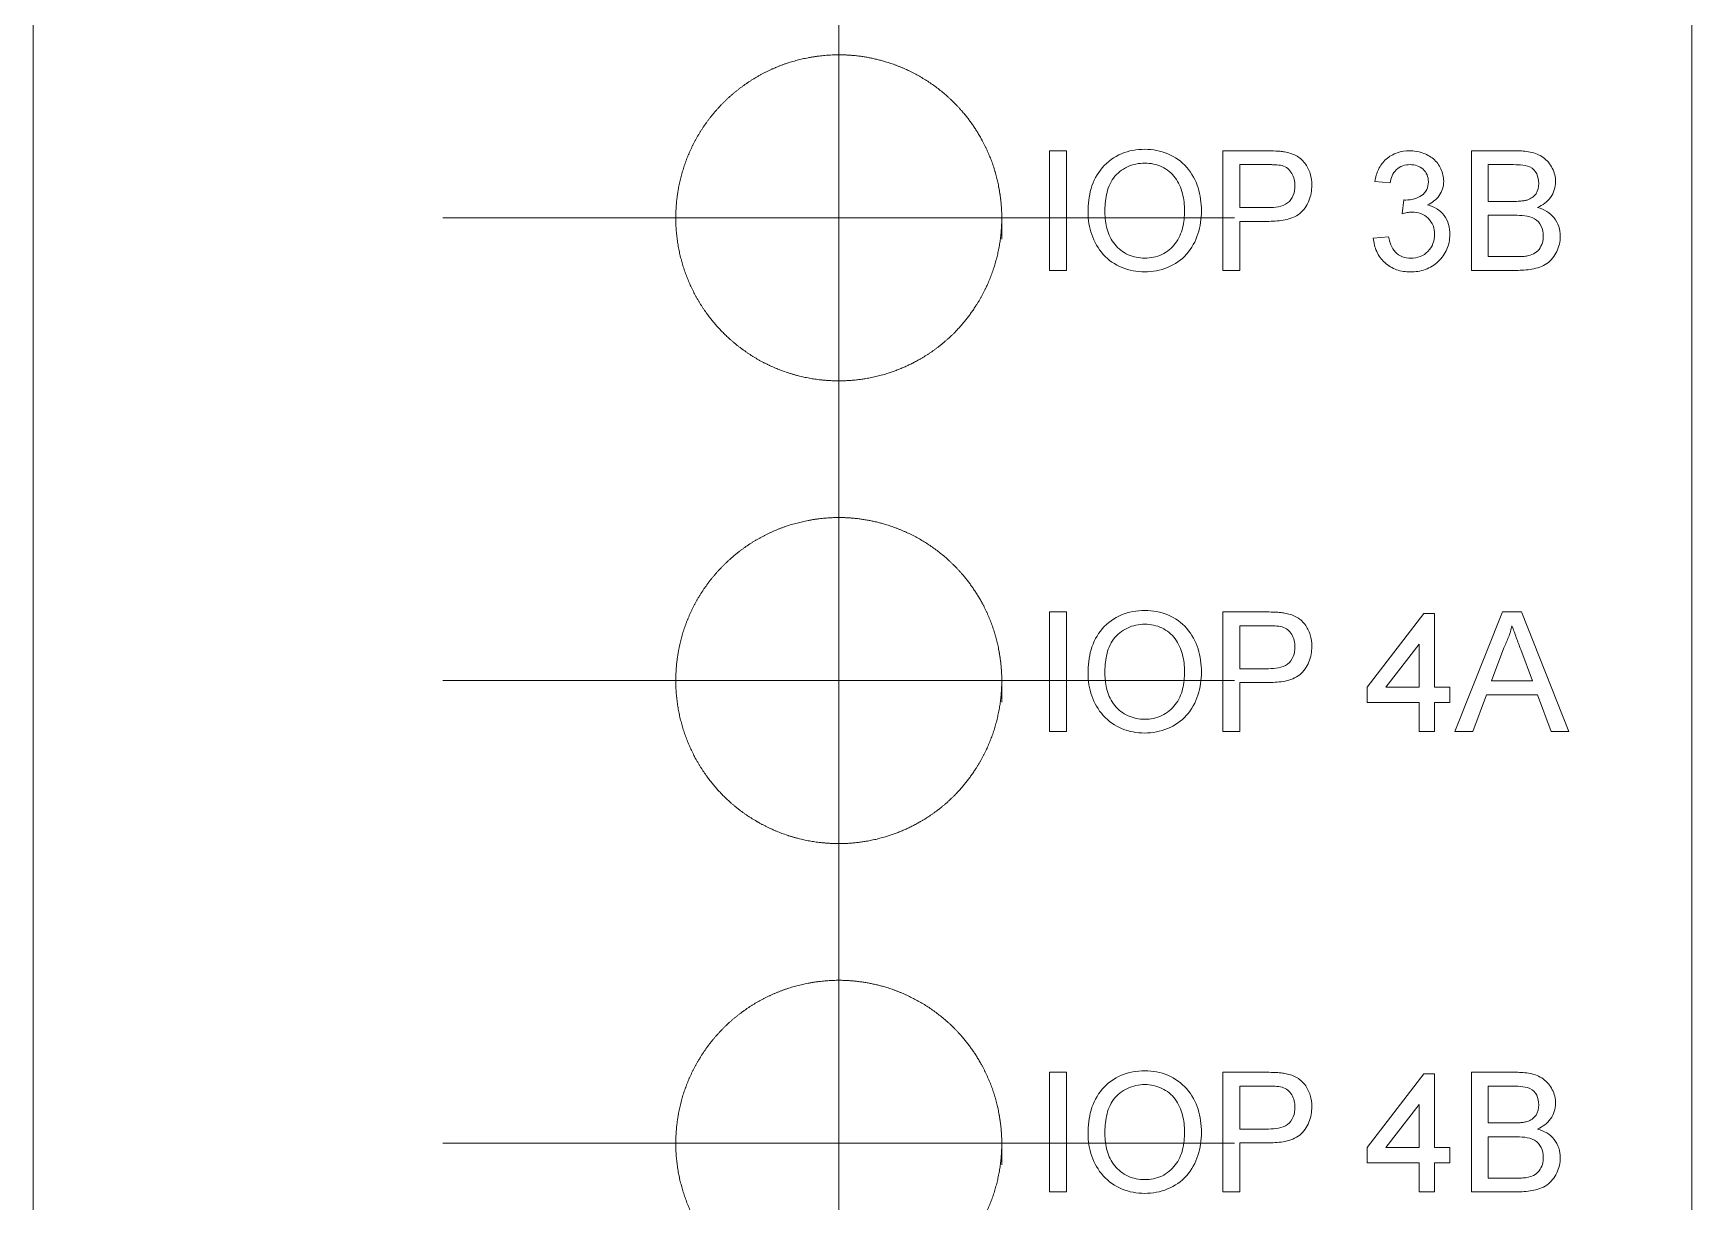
# Model space of a CAD drawing. Header units: millimetres. Extents: x 0 to 210, y 0 to 297.
# Drawn here: x 79.91 to 97.72, y 151.22 to 163.77 of the extents above; entities that cross this region are included whole.
import ezdxf

# ---------------------------------------------------------------- set-up
doc = ezdxf.new("R2010")
doc.units = ezdxf.units.MM

# ---------------------------------------------------------------- blocks, each defined once
blk = doc.blocks.new('SW_CENTERMARKSYMBOL_5')
at = {"color": 0, "linetype": 'Continuous', "lineweight": 0}
for p, q in [((0, 2.5), (0, 4.25)), ((0, 0), (0, 2.5)), ((-2.5, 0), (-4.25, 0)), ((0, 0), (-2.5, 0)), ((0, 0), (0, -2.5)), ((0, 0), (2.5, 0)), ((2.5, 0), (4.25, 0)), ((0, -2.5), (0, -4.25))]:
    blk.add_line(p, q, dxfattribs=at)
blk = doc.blocks.new('SW_CENTERMARKSYMBOL_6')
at = {"color": 0, "linetype": 'Continuous', "lineweight": 0}
for p, q in [((0, 2.5), (0, 4.25)), ((0, 0), (0, 2.5)), ((-2.5, 0), (-4.25, 0)), ((0, 0), (-2.5, 0)), ((0, 0), (0, -2.5)), ((0, 0), (2.5, 0)), ((2.5, 0), (4.25, 0)), ((0, -2.5), (0, -4.25))]:
    blk.add_line(p, q, dxfattribs=at)
blk = doc.blocks.new('SW_CENTERMARKSYMBOL_7')
at = {"color": 0, "linetype": 'Continuous', "lineweight": 0}
for p, q in [((0, 2.5), (0, 4.25)), ((0, 0), (0, 2.5)), ((-2.5, 0), (-4.25, 0)), ((0, 0), (-2.5, 0)), ((0, 0), (0, -2.5)), ((0, 0), (2.5, 0)), ((2.5, 0), (4.25, 0)), ((0, -2.5), (0, -4.25))]:
    blk.add_line(p, q, dxfattribs=at)
blk = doc.blocks.new('SW_CENTERMARKSYMBOL_8')
at = {"color": 0, "linetype": 'Continuous', "lineweight": 0}
for p, q in [((0, 2.5), (0, 4.25)), ((0, 0), (0, 2.5)), ((-2.5, 0), (-4.25, 0)), ((0, 0), (-2.5, 0)), ((0, 0), (0, -2.5)), ((0, 0), (2.5, 0)), ((2.5, 0), (4.25, 0)), ((0, -2.5), (0, -4.25))]:
    blk.add_line(p, q, dxfattribs=at)

msp = doc.modelspace()

# ---------------------------------------------------------------- linework, layer by layer
at = {"color": 7, "linetype": 'Continuous', "lineweight": 15}
for p, q in [((79.911, 237.015), (79.911, 105.12)), ((97.721, 237.015), (97.721, 105.12)), ((90.825, 162.506), (90.825, 161.222)), ((91.006, 162.506), (90.825, 162.506)), ((91.006, 161.222), (91.006, 162.506)), ((92.686, 162.506), (92.686, 161.222)), ((93.157, 162.506), (92.686, 162.506)), ((95.353, 162.506), (95.353, 161.222)), ((95.833, 162.506), (95.353, 162.506)), ((92.867, 162.358), (93.173, 162.358)), ((92.867, 161.897), (92.867, 162.358)), ((95.534, 162.358), (95.778, 162.358)), ((95.534, 161.963), (95.534, 162.358)), ((94.315, 162.177), (94.48, 162.161)), ((93.176, 161.897), (92.867, 161.897)), ((94.627, 161.979), (94.61, 161.831)), ((95.798, 161.963), (95.534, 161.963)), ((92.867, 161.749), (93.181, 161.749)), ((92.867, 161.222), (92.867, 161.749)), ((95.534, 161.815), (95.817, 161.815)), ((95.534, 161.37), (95.534, 161.815)), ((94.464, 161.584), (94.299, 161.568)), ((95.838, 161.37), (95.534, 161.37)), ((90.825, 161.222), (91.006, 161.222)), ((92.686, 161.222), (92.867, 161.222)), ((95.353, 161.222), (95.835, 161.222)), ((91.006, 157.556), (90.825, 157.556)), ((90.825, 157.556), (90.825, 156.271)), ((91.006, 156.271), (91.006, 157.556)), ((92.686, 157.556), (92.686, 156.271)), ((93.157, 157.556), (92.686, 157.556)), ((94.842, 157.539), (94.233, 156.749)), ((94.958, 157.539), (94.842, 157.539)), ((94.958, 156.749), (94.958, 157.539)), ((95.687, 157.556), (95.177, 156.271)), ((95.891, 157.556), (95.687, 157.556)), ((96.401, 156.271), (95.891, 157.556)), ((92.867, 157.407), (93.173, 157.407)), ((92.867, 156.946), (92.867, 157.407)), ((94.436, 156.749), (94.793, 157.211)), ((94.793, 157.211), (94.793, 156.749)), ((95.57, 156.815), (95.701, 157.17)), ((95.883, 157.152), (96.008, 156.815)), ((93.176, 156.946), (92.867, 156.946)), ((92.867, 156.798), (93.181, 156.798)), ((92.867, 156.271), (92.867, 156.798)), ((94.233, 156.749), (94.233, 156.584)), ((94.793, 156.749), (94.436, 156.749)), ((95.122, 156.749), (94.958, 156.749)), ((95.122, 156.584), (95.122, 156.749)), ((96.008, 156.815), (95.57, 156.815)), ((94.233, 156.584), (94.793, 156.584)), ((94.793, 156.584), (94.793, 156.271)), ((94.958, 156.584), (95.122, 156.584)), ((94.958, 156.271), (94.958, 156.584)), ((95.369, 156.271), (95.515, 156.667)), ((95.515, 156.667), (96.063, 156.667)), ((96.063, 156.667), (96.209, 156.271)), ((90.825, 156.271), (91.006, 156.271)), ((92.686, 156.271), (92.867, 156.271)), ((94.793, 156.271), (94.958, 156.271)), ((95.177, 156.271), (95.369, 156.271)), ((96.209, 156.271), (96.401, 156.271)), ((90.825, 152.613), (90.825, 151.329)), ((91.006, 152.613), (90.825, 152.613)), ((91.006, 151.329), (91.006, 152.613)), ((92.686, 152.613), (92.686, 151.329)), ((93.157, 152.613), (92.686, 152.613)), ((92.867, 152.465), (93.173, 152.465)), ((92.867, 152.004), (92.867, 152.465)), ((94.842, 152.597), (94.233, 151.807)), ((94.958, 152.597), (94.842, 152.597)), ((94.958, 151.807), (94.958, 152.597)), ((95.353, 152.613), (95.353, 151.329)), ((95.833, 152.613), (95.353, 152.613)), ((95.534, 152.465), (95.778, 152.465)), ((95.534, 152.07), (95.534, 152.465)), ((94.436, 151.807), (94.793, 152.269)), ((94.793, 152.269), (94.793, 151.807)), ((93.176, 152.004), (92.867, 152.004)), ((95.798, 152.07), (95.534, 152.07)), ((95.534, 151.922), (95.817, 151.922)), ((95.534, 151.477), (95.534, 151.922)), ((92.867, 151.856), (93.181, 151.856)), ((92.867, 151.329), (92.867, 151.856)), ((94.233, 151.807), (94.233, 151.642)), ((94.793, 151.807), (94.436, 151.807)), ((95.122, 151.807), (94.958, 151.807)), ((95.122, 151.642), (95.122, 151.807)), ((94.233, 151.642), (94.793, 151.642)), ((94.793, 151.642), (94.793, 151.329)), ((94.958, 151.642), (95.122, 151.642)), ((94.958, 151.329), (94.958, 151.642)), ((95.838, 151.477), (95.534, 151.477)), ((90.825, 151.329), (91.006, 151.329)), ((92.686, 151.329), (92.867, 151.329)), ((94.793, 151.329), (94.958, 151.329)), ((95.353, 151.329), (95.835, 151.329))]:
    msp.add_line(p, q, dxfattribs=at)
for points, knots in [([(90.311, 161.556), (90.311, 161.902), (90.299, 162.015), (90.255, 162.238), (90.222, 162.349), (90.134, 162.561), (90.081, 162.661), (89.954, 162.852), (89.88, 162.942), (89.638, 163.184), (89.443, 163.315), (89.021, 163.49), (88.79, 163.537), (88.447, 163.537), (88.331, 163.525), (88.106, 163.48), (87.996, 163.447), (87.784, 163.359), (87.682, 163.304), (87.492, 163.177), (87.404, 163.105), (87.24, 162.941), (87.168, 162.853), (87.041, 162.663), (86.987, 162.561), (86.899, 162.349), (86.866, 162.24), (86.822, 162.017), (86.811, 161.901), (86.81, 161.559), (86.856, 161.33), (87.029, 160.909), (87.159, 160.714), (87.401, 160.471), (87.491, 160.397), (87.681, 160.269), (87.782, 160.215), (87.993, 160.127), (88.105, 160.093), (88.329, 160.048), (88.443, 160.037), (88.79, 160.036), (89.018, 160.082), (89.337, 160.214), (89.438, 160.268), (89.628, 160.395), (89.718, 160.469), (89.96, 160.712), (90.09, 160.907), (90.264, 161.327), (90.311, 161.556), (90.311, 161.902)], [-0.0625, -0.0625, 0, 0, 0.03125, 0.03125, 0.0625, 0.0625, 0.09375, 0.09375, 0.125, 0.125, 0.1875, 0.1875, 0.25, 0.25, 0.28125, 0.28125, 0.3125, 0.3125, 0.34375, 0.34375, 0.375, 0.375, 0.40625, 0.40625, 0.4375, 0.4375, 0.46875, 0.46875, 0.5, 0.5, 0.5625, 0.5625, 0.625, 0.625, 0.65625, 0.65625, 0.6875, 0.6875, 0.71875, 0.71875, 0.75, 0.75, 0.8125, 0.8125, 0.84375, 0.84375, 0.875, 0.875, 0.9375, 0.9375, 1, 1, 1.03125, 1.03125]), ([(91.847, 162.523), (91.761, 162.521), (91.675, 162.509), (91.517, 162.442), (91.446, 162.389), (91.335, 162.26), (91.294, 162.183), (91.246, 162.018), (91.238, 161.933), (91.237, 161.847)], [0, 0, 0, 0, 0.25, 0.25, 0.5, 0.5, 0.75, 0.75, 1, 1, 1, 1]), ([(92.455, 161.862), (92.453, 161.946), (92.444, 162.029), (92.393, 162.189), (92.353, 162.265), (92.242, 162.392), (92.171, 162.441), (92.017, 162.508), (91.932, 162.521), (91.847, 162.523)], [0, 0, 0, 0, 0.25, 0.25, 0.5, 0.5, 0.75, 0.75, 1, 1, 1, 1]), ([(93.348, 162.494), (93.332, 162.497), (93.316, 162.499), (93.3, 162.501), (93.284, 162.502), (93.269, 162.503), (93.253, 162.504), (93.221, 162.506), (93.189, 162.506), (93.157, 162.506)], [0, 0, 0, 0, 0.0000477987, 0.0000477987, 0.0000477987, 0.0000955815, 0.0000955815, 0.0000955815, 0.0001909164, 0.0001909164, 0.0001909164, 0.0001909164]), ([(93.64, 162.137), (93.639, 162.179), (93.635, 162.221), (93.61, 162.301), (93.591, 162.34), (93.539, 162.407), (93.506, 162.435), (93.431, 162.475), (93.39, 162.486), (93.348, 162.494)], [0, 0, 0, 0, 0.25, 0.25, 0.5, 0.5, 0.75, 0.75, 1, 1, 1, 1]), ([(94.691, 162.506), (94.645, 162.505), (94.6, 162.5), (94.513, 162.47), (94.473, 162.447), (94.404, 162.385), (94.377, 162.348), (94.337, 162.266), (94.325, 162.222), (94.315, 162.177)], [0, 0, 0, 0, 0.25, 0.25, 0.5, 0.5, 0.75, 0.75, 1, 1, 1, 1]), ([(95.056, 162.18), (95.055, 162.225), (95.046, 162.27), (95.008, 162.352), (94.98, 162.39), (94.91, 162.448), (94.869, 162.47), (94.783, 162.499), (94.737, 162.505), (94.691, 162.506)], [0, 0, 0, 0, 0.25, 0.25, 0.5, 0.5, 0.75, 0.75, 1, 1, 1, 1]), ([(96.258, 162.173), (96.257, 162.199), (96.255, 162.224), (96.243, 162.273), (96.234, 162.297), (96.199, 162.364), (96.166, 162.405), (96.084, 162.464), (96.035, 162.482), (95.936, 162.503), (95.885, 162.506), (95.833, 162.506)], [0, 0, 0, 0, 0.125, 0.125, 0.25, 0.25, 0.5, 0.5, 0.75, 0.75, 1, 1, 1, 1]), ([(91.418, 161.845), (91.419, 161.91), (91.422, 161.974), (91.449, 162.099), (91.472, 162.162), (91.549, 162.266), (91.602, 162.305), (91.718, 162.362), (91.783, 162.373), (91.848, 162.375)], [0, 0, 0, 0, 0.25, 0.25, 0.5, 0.5, 0.75, 0.75, 1, 1, 1, 1]), ([(91.848, 162.375), (91.911, 162.373), (91.973, 162.361), (92.086, 162.307), (92.136, 162.267), (92.21, 162.167), (92.236, 162.109), (92.267, 161.988), (92.273, 161.926), (92.274, 161.863)], [0, 0, 0, 0, 0.25, 0.25, 0.5, 0.5, 0.75, 0.75, 1, 1, 1, 1]), ([(93.173, 162.358), (93.186, 162.358), (93.198, 162.358), (93.21, 162.358), (93.223, 162.357), (93.235, 162.357), (93.248, 162.356), (93.272, 162.355), (93.297, 162.353), (93.321, 162.347)], [0, 0, 0, 0, 0.0000371946, 0.0000371946, 0.0000371946, 0.0000743921, 0.0000743921, 0.0000743921, 0.0001487523, 0.0001487523, 0.0001487523, 0.0001487523]), ([(93.321, 162.347), (93.343, 162.339), (93.364, 162.33), (93.399, 162.301), (93.414, 162.283), (93.45, 162.224), (93.458, 162.178), (93.459, 162.132)], [0, 0, 0, 0, 0.25, 0.25, 0.5, 0.5, 1, 1, 1, 1]), ([(94.48, 162.161), (94.49, 162.213), (94.508, 162.266), (94.567, 162.322), (94.591, 162.336), (94.642, 162.354), (94.669, 162.357), (94.696, 162.358)], [0, 0, 0, 0, 0.5, 0.5, 0.75, 0.75, 1, 1, 1, 1]), ([(94.696, 162.358), (94.747, 162.357), (94.797, 162.343), (94.853, 162.291), (94.868, 162.271), (94.887, 162.225), (94.891, 162.2), (94.892, 162.174)], [0, 0, 0, 0, 0.5, 0.5, 0.75, 0.75, 1, 1, 1, 1]), ([(95.778, 162.358), (95.813, 162.358), (95.847, 162.357), (95.915, 162.351), (95.95, 162.348), (96.014, 162.318), (96.039, 162.291), (96.07, 162.228), (96.076, 162.193), (96.077, 162.157)], [0, 0, 0, 0, 0.25, 0.25, 0.5, 0.5, 0.75, 0.75, 1, 1, 1, 1]), ([(93.459, 162.132), (93.459, 162.097), (93.454, 162.062), (93.429, 161.996), (93.408, 161.967), (93.351, 161.925), (93.316, 161.913), (93.247, 161.899), (93.212, 161.898), (93.176, 161.897)], [0, 0, 0, 0, 0.25, 0.25, 0.5, 0.5, 0.75, 0.75, 1, 1, 1, 1]), ([(93.181, 161.749), (93.239, 161.75), (93.296, 161.753), (93.409, 161.777), (93.466, 161.797), (93.554, 161.868), (93.587, 161.917), (93.631, 162.023), (93.639, 162.08), (93.64, 162.137)], [0, 0, 0, 0, 0.25, 0.25, 0.5, 0.5, 0.75, 0.75, 1, 1, 1, 1]), ([(94.892, 162.174), (94.891, 162.145), (94.887, 162.116), (94.862, 162.064), (94.842, 162.042), (94.793, 162.009), (94.766, 161.997), (94.71, 161.981), (94.68, 161.979), (94.651, 161.978)], [0, 0, 0, 0, 0.25, 0.25, 0.5, 0.5, 0.75, 0.75, 1, 1, 1, 1]), ([(94.881, 161.925), (94.93, 161.949), (94.977, 161.981), (95.024, 162.048), (95.036, 162.073), (95.053, 162.125), (95.055, 162.152), (95.056, 162.18)], [0, 0, 0, 0, 0.5, 0.5, 0.75, 0.75, 1, 1, 1, 1]), ([(96.077, 162.157), (96.076, 162.118), (96.069, 162.079), (96.026, 162.013), (95.99, 161.991), (95.953, 161.978)], [0, 0, 0, 0, 0.5, 0.5, 1, 1, 1, 1]), ([(96.065, 161.897), (96.092, 161.911), (96.118, 161.925), (96.165, 161.961), (96.186, 161.982), (96.221, 162.031), (96.235, 162.058), (96.253, 162.114), (96.257, 162.144), (96.258, 162.173)], [0, 0, 0, 0, 0.25, 0.25, 0.5, 0.5, 0.75, 0.75, 1, 1, 1, 1]), ([(94.651, 161.978), (94.649, 161.978), (94.647, 161.978), (94.645, 161.978), (94.643, 161.978), (94.641, 161.978), (94.639, 161.978), (94.635, 161.979), (94.631, 161.979), (94.627, 161.979)], [0, 0, 0, 0, 0.00000593754, 0.00000593754, 0.00000593754, 0.00001187595, 0.00001187595, 0.00001187595, 0.00002374455, 0.00002374455, 0.00002374455, 0.00002374455]), ([(95.122, 161.608), (95.121, 161.645), (95.118, 161.68), (95.099, 161.749), (95.083, 161.782), (95.04, 161.84), (95.013, 161.865), (94.951, 161.904), (94.917, 161.916), (94.881, 161.925)], [0, 0, 0, 0, 0.25, 0.25, 0.5, 0.5, 0.75, 0.75, 1, 1, 1, 1]), ([(95.953, 161.978), (95.94, 161.974), (95.928, 161.972), (95.915, 161.97), (95.902, 161.968), (95.889, 161.967), (95.876, 161.965), (95.85, 161.963), (95.824, 161.963), (95.798, 161.963)], [0, 0, 0, 0, 0.0000390567, 0.0000390567, 0.0000390567, 0.0000779641, 0.0000779641, 0.0000779641, 0.0001554192, 0.0001554192, 0.0001554192, 0.0001554192]), ([(96.308, 161.59), (96.307, 161.625), (96.303, 161.66), (96.281, 161.727), (96.264, 161.758), (96.22, 161.813), (96.193, 161.837), (96.133, 161.874), (96.099, 161.887), (96.065, 161.897)], [0, 0, 0, 0, 0.25, 0.25, 0.5, 0.5, 0.75, 0.75, 1, 1, 1, 1]), ([(91.237, 161.847), (91.238, 161.764), (91.25, 161.684), (91.305, 161.529), (91.345, 161.455), (91.457, 161.332), (91.526, 161.284), (91.679, 161.221), (91.762, 161.207), (91.846, 161.206)], [0, 0, 0, 0, 0.25, 0.25, 0.5, 0.5, 0.75, 0.75, 1, 1, 1, 1]), ([(91.845, 161.354), (91.784, 161.355), (91.722, 161.365), (91.612, 161.417), (91.563, 161.456), (91.486, 161.55), (91.458, 161.605), (91.425, 161.723), (91.419, 161.784), (91.418, 161.845)], [0, 0, 0, 0, 0.25, 0.25, 0.5, 0.5, 0.75, 0.75, 1, 1, 1, 1]), ([(92.274, 161.863), (92.273, 161.801), (92.268, 161.739), (92.238, 161.62), (92.212, 161.561), (92.135, 161.461), (92.085, 161.42), (91.972, 161.365), (91.909, 161.355), (91.845, 161.354)], [0, 0, 0, 0, 0.25, 0.25, 0.5, 0.5, 0.75, 0.75, 1, 1, 1, 1]), ([(91.846, 161.206), (91.93, 161.207), (92.014, 161.221), (92.169, 161.286), (92.241, 161.333), (92.351, 161.459), (92.392, 161.535), (92.443, 161.693), (92.454, 161.778), (92.455, 161.862)], [0, 0, 0, 0, 0.25, 0.25, 0.5, 0.5, 0.75, 0.75, 1, 1, 1, 1]), ([(94.61, 161.831), (94.619, 161.834), (94.628, 161.836), (94.636, 161.838), (94.645, 161.84), (94.654, 161.842), (94.663, 161.843), (94.681, 161.847), (94.699, 161.848), (94.717, 161.849)], [0, 0, 0, 0, 0.0000270993, 0.0000270993, 0.0000270993, 0.0000542175, 0.0000542175, 0.0000542175, 0.0001083286, 0.0001083286, 0.0001083286, 0.0001083286]), ([(94.717, 161.849), (94.749, 161.848), (94.78, 161.844), (94.84, 161.821), (94.867, 161.804), (94.912, 161.759), (94.93, 161.732), (94.953, 161.674), (94.957, 161.642), (94.958, 161.61)], [0, 0, 0, 0, 0.25, 0.25, 0.5, 0.5, 0.75, 0.75, 1, 1, 1, 1]), ([(95.817, 161.815), (95.853, 161.814), (95.89, 161.813), (95.962, 161.804), (95.999, 161.796), (96.062, 161.759), (96.087, 161.731), (96.12, 161.666), (96.125, 161.629), (96.126, 161.593)], [0, 0, 0, 0, 0.25, 0.25, 0.5, 0.5, 0.75, 0.75, 1, 1, 1, 1]), ([(94.299, 161.568), (94.305, 161.519), (94.315, 161.47), (94.358, 161.38), (94.387, 161.34), (94.461, 161.272), (94.504, 161.246), (94.598, 161.213), (94.648, 161.207), (94.698, 161.206)], [0, 0, 0, 0, 0.25, 0.25, 0.5, 0.5, 0.75, 0.75, 1, 1, 1, 1]), ([(94.704, 161.354), (94.673, 161.354), (94.643, 161.358), (94.584, 161.379), (94.558, 161.396), (94.496, 161.464), (94.477, 161.525), (94.464, 161.584)], [0, 0, 0, 0, 0.25, 0.25, 0.5, 0.5, 1, 1, 1, 1]), ([(94.698, 161.206), (94.753, 161.207), (94.807, 161.213), (94.91, 161.251), (94.957, 161.28), (95.036, 161.355), (95.07, 161.4), (95.112, 161.499), (95.121, 161.554), (95.122, 161.608)], [0, 0, 0, 0, 0.25, 0.25, 0.5, 0.5, 0.75, 0.75, 1, 1, 1, 1]), ([(94.958, 161.61), (94.957, 161.576), (94.953, 161.543), (94.929, 161.479), (94.911, 161.451), (94.864, 161.402), (94.835, 161.383), (94.773, 161.359), (94.738, 161.354), (94.704, 161.354)], [0, 0, 0, 0, 0.25, 0.25, 0.5, 0.5, 0.75, 0.75, 1, 1, 1, 1]), ([(95.835, 161.222), (95.892, 161.223), (95.948, 161.225), (96.06, 161.246), (96.116, 161.264), (96.211, 161.328), (96.246, 161.374), (96.283, 161.451), (96.292, 161.478), (96.305, 161.533), (96.307, 161.562), (96.308, 161.59)], [0, 0, 0, 0, 0.25, 0.25, 0.5, 0.5, 0.75, 0.75, 0.875, 0.875, 1, 1, 1, 1]), ([(96.126, 161.593), (96.126, 161.567), (96.124, 161.541), (96.108, 161.493), (96.096, 161.469), (96.064, 161.428), (96.044, 161.412), (95.998, 161.388), (95.973, 161.382), (95.947, 161.376)], [0, 0, 0, 0, 0.25, 0.25, 0.5, 0.5, 0.75, 0.75, 1, 1, 1, 1]), ([(95.947, 161.376), (95.938, 161.375), (95.929, 161.374), (95.92, 161.373), (95.911, 161.372), (95.902, 161.372), (95.893, 161.371), (95.874, 161.371), (95.856, 161.371), (95.838, 161.37)], [0, 0, 0, 0, 0.00002756, 0.00002756, 0.00002756, 0.0000551252, 0.0000551252, 0.0000551252, 0.0001101101, 0.0001101101, 0.0001101101, 0.0001101101]), ([(90.311, 156.588), (90.311, 156.934), (90.299, 157.047), (90.255, 157.27), (90.222, 157.381), (90.134, 157.593), (90.081, 157.693), (89.954, 157.883), (89.88, 157.973), (89.639, 158.216), (89.443, 158.347), (89.021, 158.522), (88.79, 158.569), (88.447, 158.569), (88.331, 158.557), (88.106, 158.512), (87.996, 158.479), (87.784, 158.391), (87.681, 158.336), (87.492, 158.209), (87.403, 158.136), (87.24, 157.973), (87.168, 157.884), (87.041, 157.695), (86.987, 157.593), (86.899, 157.381), (86.866, 157.272), (86.822, 157.048), (86.811, 156.933), (86.81, 156.591), (86.856, 156.362), (87.029, 155.941), (87.159, 155.746), (87.4, 155.503), (87.49, 155.429), (87.681, 155.302), (87.781, 155.248), (87.993, 155.159), (88.105, 155.125), (88.329, 155.08), (88.443, 155.069), (88.79, 155.068), (89.018, 155.114), (89.337, 155.246), (89.438, 155.3), (89.628, 155.427), (89.718, 155.501), (89.96, 155.744), (90.09, 155.939), (90.264, 156.359), (90.311, 156.588), (90.311, 156.934)], [-0.0625, -0.0625, 0, 0, 0.03125, 0.03125, 0.0625, 0.0625, 0.09375, 0.09375, 0.125, 0.125, 0.1875, 0.1875, 0.25, 0.25, 0.28125, 0.28125, 0.3125, 0.3125, 0.34375, 0.34375, 0.375, 0.375, 0.40625, 0.40625, 0.4375, 0.4375, 0.46875, 0.46875, 0.5, 0.5, 0.5625, 0.5625, 0.625, 0.625, 0.65625, 0.65625, 0.6875, 0.6875, 0.71875, 0.71875, 0.75, 0.75, 0.8125, 0.8125, 0.84375, 0.84375, 0.875, 0.875, 0.9375, 0.9375, 1, 1, 1.03125, 1.03125]), ([(91.847, 157.572), (91.761, 157.57), (91.675, 157.558), (91.517, 157.491), (91.446, 157.439), (91.334, 157.31), (91.294, 157.232), (91.246, 157.068), (91.238, 156.982), (91.237, 156.897)], [0, 0, 0, 0, 0.25, 0.25, 0.5, 0.5, 0.75, 0.75, 1, 1, 1, 1]), ([(92.455, 156.912), (92.453, 156.996), (92.444, 157.078), (92.393, 157.238), (92.353, 157.314), (92.242, 157.442), (92.171, 157.491), (92.017, 157.557), (91.932, 157.571), (91.847, 157.572)], [0, 0, 0, 0, 0.25, 0.25, 0.5, 0.5, 0.75, 0.75, 1, 1, 1, 1]), ([(93.348, 157.544), (93.332, 157.546), (93.316, 157.549), (93.3, 157.55), (93.284, 157.552), (93.269, 157.553), (93.253, 157.553), (93.221, 157.555), (93.189, 157.555), (93.157, 157.556)], [0, 0, 0, 0, 0.0000477987, 0.0000477987, 0.0000477987, 0.0000955815, 0.0000955815, 0.0000955815, 0.0001909173, 0.0001909173, 0.0001909173, 0.0001909173]), ([(93.64, 157.186), (93.639, 157.229), (93.635, 157.27), (93.61, 157.351), (93.591, 157.389), (93.539, 157.457), (93.506, 157.485), (93.431, 157.524), (93.39, 157.535), (93.348, 157.544)], [0, 0, 0, 0, 0.25, 0.25, 0.5, 0.5, 0.75, 0.75, 1, 1, 1, 1]), ([(91.418, 156.895), (91.419, 156.959), (91.422, 157.023), (91.449, 157.149), (91.472, 157.211), (91.549, 157.315), (91.602, 157.355), (91.718, 157.411), (91.783, 157.423), (91.848, 157.424)], [0, 0, 0, 0, 0.25, 0.25, 0.5, 0.5, 0.75, 0.75, 1, 1, 1, 1]), ([(91.848, 157.424), (91.911, 157.423), (91.973, 157.411), (92.086, 157.356), (92.136, 157.316), (92.21, 157.216), (92.236, 157.158), (92.267, 157.038), (92.273, 156.975), (92.274, 156.913)], [0, 0, 0, 0, 0.25, 0.25, 0.5, 0.5, 0.75, 0.75, 1, 1, 1, 1]), ([(93.173, 157.407), (93.186, 157.407), (93.198, 157.407), (93.21, 157.407), (93.223, 157.407), (93.235, 157.406), (93.248, 157.406), (93.272, 157.404), (93.297, 157.402), (93.321, 157.396)], [0, 0, 0, 0, 0.0000371946, 0.0000371946, 0.0000371946, 0.0000743921, 0.0000743921, 0.0000743921, 0.0001487536, 0.0001487536, 0.0001487536, 0.0001487536]), ([(93.321, 157.396), (93.343, 157.389), (93.364, 157.379), (93.399, 157.35), (93.414, 157.332), (93.45, 157.273), (93.458, 157.227), (93.459, 157.181)], [0, 0, 0, 0, 0.25, 0.25, 0.5, 0.5, 1, 1, 1, 1]), ([(95.701, 157.17), (95.72, 157.208), (95.738, 157.246), (95.752, 157.285), (95.76, 157.305), (95.767, 157.325), (95.773, 157.346), (95.779, 157.366), (95.784, 157.387), (95.789, 157.407)], [0, 0, 0, 0, 0.0001264811, 0.0001264811, 0.0001264811, 0.0001904289, 0.0001904289, 0.0001904289, 0.0002546728, 0.0002546728, 0.0002546728, 0.0002546728]), ([(95.789, 157.407), (95.797, 157.386), (95.805, 157.365), (95.813, 157.344), (95.82, 157.322), (95.828, 157.301), (95.836, 157.28), (95.852, 157.237), (95.868, 157.195), (95.883, 157.152)], [0, 0, 0, 0, 0.0000683938, 0.0000683938, 0.0000683938, 0.0001367836, 0.0001367836, 0.0001367836, 0.0002735681, 0.0002735681, 0.0002735681, 0.0002735681]), ([(93.459, 157.181), (93.459, 157.146), (93.454, 157.111), (93.429, 157.046), (93.408, 157.016), (93.351, 156.974), (93.316, 156.963), (93.247, 156.949), (93.212, 156.947), (93.176, 156.946)], [0, 0, 0, 0, 0.25, 0.25, 0.5, 0.5, 0.75, 0.75, 1, 1, 1, 1]), ([(93.181, 156.798), (93.239, 156.799), (93.296, 156.802), (93.409, 156.826), (93.466, 156.846), (93.554, 156.917), (93.587, 156.967), (93.631, 157.072), (93.639, 157.129), (93.64, 157.186)], [0, 0, 0, 0, 0.25, 0.25, 0.5, 0.5, 0.75, 0.75, 1, 1, 1, 1]), ([(92.274, 156.913), (92.273, 156.85), (92.268, 156.789), (92.238, 156.669), (92.212, 156.61), (92.135, 156.511), (92.085, 156.47), (91.972, 156.415), (91.909, 156.405), (91.845, 156.403)], [0, 0, 0, 0, 0.25, 0.25, 0.5, 0.5, 0.75, 0.75, 1, 1, 1, 1]), ([(91.846, 156.255), (91.93, 156.257), (92.014, 156.271), (92.169, 156.336), (92.241, 156.383), (92.351, 156.509), (92.392, 156.584), (92.443, 156.743), (92.454, 156.827), (92.455, 156.912)], [0, 0, 0, 0, 0.25, 0.25, 0.5, 0.5, 0.75, 0.75, 1, 1, 1, 1]), ([(91.237, 156.897), (91.238, 156.814), (91.25, 156.733), (91.305, 156.578), (91.345, 156.505), (91.457, 156.382), (91.526, 156.334), (91.679, 156.27), (91.762, 156.256), (91.846, 156.255)], [0, 0, 0, 0, 0.25, 0.25, 0.5, 0.5, 0.75, 0.75, 1, 1, 1, 1]), ([(91.845, 156.403), (91.784, 156.405), (91.722, 156.415), (91.612, 156.466), (91.563, 156.505), (91.486, 156.599), (91.458, 156.655), (91.425, 156.772), (91.419, 156.833), (91.418, 156.895)], [0, 0, 0, 0, 0.25, 0.25, 0.5, 0.5, 0.75, 0.75, 1, 1, 1, 1]), ([(90.311, 151.62), (90.311, 151.966), (90.299, 152.079), (90.255, 152.302), (90.222, 152.413), (90.134, 152.624), (90.081, 152.725), (89.954, 152.915), (89.881, 153.005), (89.639, 153.248), (89.444, 153.379), (89.022, 153.554), (88.79, 153.601), (88.447, 153.601), (88.331, 153.589), (88.105, 153.544), (87.996, 153.511), (87.784, 153.423), (87.681, 153.368), (87.491, 153.241), (87.403, 153.168), (87.24, 153.005), (87.167, 152.916), (87.041, 152.726), (86.987, 152.624), (86.899, 152.413), (86.866, 152.304), (86.822, 152.08), (86.811, 151.965), (86.81, 151.623), (86.856, 151.394), (87.029, 150.974), (87.159, 150.778), (87.4, 150.536), (87.49, 150.462), (87.68, 150.334), (87.781, 150.28), (87.993, 150.191), (88.105, 150.157), (88.329, 150.112), (88.443, 150.101), (88.79, 150.1), (89.018, 150.146), (89.337, 150.278), (89.438, 150.332), (89.628, 150.459), (89.718, 150.534), (89.961, 150.776), (90.09, 150.971), (90.264, 151.391), (90.311, 151.62), (90.311, 151.966)], [-0.0625, -0.0625, 0, 0, 0.03125, 0.03125, 0.0625, 0.0625, 0.09375, 0.09375, 0.125, 0.125, 0.1875, 0.1875, 0.25, 0.25, 0.28125, 0.28125, 0.3125, 0.3125, 0.34375, 0.34375, 0.375, 0.375, 0.40625, 0.40625, 0.4375, 0.4375, 0.46875, 0.46875, 0.5, 0.5, 0.5625, 0.5625, 0.625, 0.625, 0.65625, 0.65625, 0.6875, 0.6875, 0.71875, 0.71875, 0.75, 0.75, 0.8125, 0.8125, 0.84375, 0.84375, 0.875, 0.875, 0.9375, 0.9375, 1, 1, 1.03125, 1.03125]), ([(91.847, 152.63), (91.761, 152.628), (91.675, 152.616), (91.516, 152.549), (91.446, 152.496), (91.334, 152.367), (91.294, 152.289), (91.246, 152.125), (91.238, 152.04), (91.237, 151.954)], [0, 0, 0, 0, 0.25, 0.25, 0.5, 0.5, 0.75, 0.75, 1, 1, 1, 1]), ([(91.418, 151.952), (91.419, 152.016), (91.422, 152.081), (91.449, 152.206), (91.472, 152.269), (91.549, 152.373), (91.602, 152.412), (91.717, 152.469), (91.783, 152.48), (91.848, 152.482)], [0, 0, 0, 0, 0.25, 0.25, 0.5, 0.5, 0.75, 0.75, 1, 1, 1, 1]), ([(92.455, 151.969), (92.453, 152.053), (92.444, 152.136), (92.393, 152.296), (92.353, 152.372), (92.242, 152.499), (92.172, 152.548), (92.017, 152.615), (91.932, 152.628), (91.847, 152.63)], [0, 0, 0, 0, 0.25, 0.25, 0.5, 0.5, 0.75, 0.75, 1, 1, 1, 1]), ([(91.848, 152.482), (91.911, 152.48), (91.974, 152.468), (92.086, 152.414), (92.136, 152.374), (92.21, 152.274), (92.236, 152.216), (92.267, 152.095), (92.273, 152.033), (92.274, 151.97)], [0, 0, 0, 0, 0.25, 0.25, 0.5, 0.5, 0.75, 0.75, 1, 1, 1, 1]), ([(93.348, 152.601), (93.332, 152.604), (93.316, 152.606), (93.3, 152.608), (93.284, 152.609), (93.269, 152.61), (93.253, 152.611), (93.221, 152.613), (93.189, 152.613), (93.157, 152.613)], [0, 0, 0, 0, 0.0000477987, 0.0000477987, 0.0000477987, 0.0000955815, 0.0000955815, 0.0000955815, 0.0001909181, 0.0001909181, 0.0001909181, 0.0001909181]), ([(93.173, 152.465), (93.186, 152.465), (93.198, 152.465), (93.21, 152.465), (93.223, 152.464), (93.235, 152.464), (93.248, 152.463), (93.272, 152.462), (93.297, 152.46), (93.321, 152.454)], [0, 0, 0, 0, 0.0000371946, 0.0000371946, 0.0000371946, 0.0000743921, 0.0000743921, 0.0000743921, 0.0001487549, 0.0001487549, 0.0001487549, 0.0001487549]), ([(93.321, 152.454), (93.343, 152.446), (93.364, 152.437), (93.399, 152.408), (93.414, 152.39), (93.45, 152.331), (93.458, 152.285), (93.459, 152.239)], [0, 0, 0, 0, 0.25, 0.25, 0.5, 0.5, 1, 1, 1, 1]), ([(93.64, 152.244), (93.639, 152.286), (93.635, 152.328), (93.61, 152.408), (93.591, 152.447), (93.539, 152.514), (93.506, 152.542), (93.431, 152.582), (93.39, 152.593), (93.348, 152.601)], [0, 0, 0, 0, 0.25, 0.25, 0.5, 0.5, 0.75, 0.75, 1, 1, 1, 1]), ([(95.778, 152.465), (95.813, 152.465), (95.847, 152.464), (95.915, 152.458), (95.95, 152.455), (96.014, 152.425), (96.039, 152.398), (96.07, 152.335), (96.076, 152.3), (96.077, 152.264)], [0, 0, 0, 0, 0.25, 0.25, 0.5, 0.5, 0.75, 0.75, 1, 1, 1, 1]), ([(96.258, 152.28), (96.257, 152.306), (96.255, 152.331), (96.243, 152.38), (96.234, 152.404), (96.199, 152.471), (96.166, 152.512), (96.084, 152.571), (96.035, 152.589), (95.936, 152.61), (95.885, 152.613), (95.833, 152.613)], [0, 0, 0, 0, 0.125, 0.125, 0.25, 0.25, 0.5, 0.5, 0.75, 0.75, 1, 1, 1, 1]), ([(96.065, 152.004), (96.092, 152.018), (96.118, 152.032), (96.165, 152.068), (96.186, 152.089), (96.221, 152.138), (96.235, 152.165), (96.253, 152.221), (96.257, 152.251), (96.258, 152.28)], [0, 0, 0, 0, 0.25, 0.25, 0.5, 0.5, 0.75, 0.75, 1, 1, 1, 1]), ([(93.459, 152.239), (93.459, 152.204), (93.454, 152.169), (93.429, 152.103), (93.408, 152.074), (93.351, 152.032), (93.316, 152.02), (93.247, 152.006), (93.212, 152.005), (93.176, 152.004)], [0, 0, 0, 0, 0.25, 0.25, 0.5, 0.5, 0.75, 0.75, 1, 1, 1, 1]), ([(93.181, 151.856), (93.239, 151.857), (93.296, 151.86), (93.409, 151.884), (93.466, 151.904), (93.555, 151.975), (93.587, 152.024), (93.631, 152.13), (93.639, 152.187), (93.64, 152.244)], [0, 0, 0, 0, 0.25, 0.25, 0.5, 0.5, 0.75, 0.75, 1, 1, 1, 1]), ([(96.077, 152.264), (96.076, 152.225), (96.069, 152.186), (96.026, 152.12), (95.99, 152.098), (95.953, 152.085)], [0, 0, 0, 0, 0.5, 0.5, 1, 1, 1, 1]), ([(91.237, 151.954), (91.238, 151.872), (91.25, 151.791), (91.305, 151.636), (91.345, 151.563), (91.457, 151.44), (91.526, 151.391), (91.679, 151.328), (91.762, 151.314), (91.846, 151.313)], [0, 0, 0, 0, 0.25, 0.25, 0.5, 0.5, 0.75, 0.75, 1, 1, 1, 1]), ([(91.845, 151.461), (91.784, 151.462), (91.722, 151.472), (91.612, 151.524), (91.563, 151.563), (91.486, 151.657), (91.458, 151.712), (91.425, 151.83), (91.419, 151.891), (91.418, 151.952)], [0, 0, 0, 0, 0.25, 0.25, 0.5, 0.5, 0.75, 0.75, 1, 1, 1, 1]), ([(92.274, 151.97), (92.273, 151.908), (92.268, 151.847), (92.238, 151.727), (92.212, 151.668), (92.135, 151.569), (92.086, 151.527), (91.972, 151.472), (91.909, 151.462), (91.845, 151.461)], [0, 0, 0, 0, 0.25, 0.25, 0.5, 0.5, 0.75, 0.75, 1, 1, 1, 1]), ([(91.846, 151.313), (91.93, 151.314), (92.014, 151.328), (92.169, 151.393), (92.241, 151.44), (92.351, 151.566), (92.392, 151.642), (92.443, 151.801), (92.454, 151.885), (92.455, 151.969)], [0, 0, 0, 0, 0.25, 0.25, 0.5, 0.5, 0.75, 0.75, 1, 1, 1, 1]), ([(95.953, 152.085), (95.94, 152.081), (95.928, 152.079), (95.915, 152.077), (95.902, 152.075), (95.889, 152.074), (95.876, 152.072), (95.85, 152.07), (95.824, 152.07), (95.798, 152.07)], [0, 0, 0, 0, 0.000039057, 0.000039057, 0.000039057, 0.0000779643, 0.0000779643, 0.0000779643, 0.0001554226, 0.0001554226, 0.0001554226, 0.0001554226]), ([(95.817, 151.922), (95.853, 151.921), (95.89, 151.92), (95.962, 151.911), (95.999, 151.902), (96.062, 151.866), (96.087, 151.838), (96.12, 151.773), (96.125, 151.736), (96.126, 151.7)], [0, 0, 0, 0, 0.25, 0.25, 0.5, 0.5, 0.75, 0.75, 1, 1, 1, 1]), ([(96.308, 151.697), (96.307, 151.732), (96.303, 151.767), (96.281, 151.834), (96.264, 151.865), (96.22, 151.92), (96.193, 151.944), (96.133, 151.981), (96.099, 151.994), (96.065, 152.004)], [0, 0, 0, 0, 0.25, 0.25, 0.5, 0.5, 0.75, 0.75, 1, 1, 1, 1]), ([(95.835, 151.329), (95.892, 151.33), (95.949, 151.332), (96.06, 151.353), (96.116, 151.371), (96.211, 151.435), (96.246, 151.482), (96.283, 151.558), (96.292, 151.585), (96.305, 151.64), (96.307, 151.669), (96.308, 151.697)], [0, 0, 0, 0, 0.25, 0.25, 0.5, 0.5, 0.75, 0.75, 0.875, 0.875, 1, 1, 1, 1]), ([(96.126, 151.7), (96.126, 151.674), (96.124, 151.648), (96.108, 151.6), (96.096, 151.576), (96.064, 151.535), (96.044, 151.519), (95.998, 151.495), (95.973, 151.489), (95.947, 151.483)], [0, 0, 0, 0, 0.25, 0.25, 0.5, 0.5, 0.75, 0.75, 1, 1, 1, 1]), ([(95.947, 151.483), (95.938, 151.482), (95.929, 151.481), (95.92, 151.48), (95.911, 151.479), (95.902, 151.479), (95.893, 151.478), (95.874, 151.478), (95.856, 151.478), (95.838, 151.477)], [0, 0, 0, 0, 0.00002756, 0.00002756, 0.00002756, 0.0000551252, 0.0000551252, 0.0000551252, 0.000110111, 0.000110111, 0.000110111, 0.000110111])]:
    msp.add_open_spline(points, degree=3, knots=knots, dxfattribs=at)

# ---------------------------------------------------------------- block references
at = {"color": 7, "linetype": 'Continuous', "lineweight": 0}
for name, p in [('SW_CENTERMARKSYMBOL_8', (88.561, 166.755)), ('SW_CENTERMARKSYMBOL_7', (88.561, 161.787)), ('SW_CENTERMARKSYMBOL_5', (88.561, 156.819)), ('SW_CENTERMARKSYMBOL_6', (88.561, 151.851))]:
    msp.add_blockref(name, p, dxfattribs=at)

doc.saveas('drawing.dxf')
